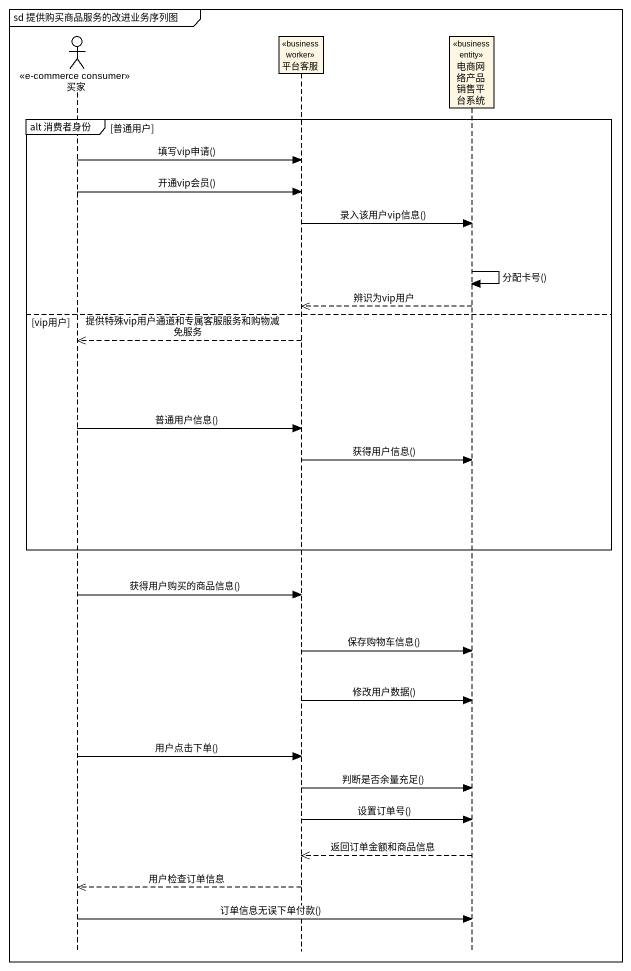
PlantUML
@startuml
mainframe sd 提供购买商品服务的改进业务序列图
hide footbox
actor 买家 <<e-commerce consumer>>
participant 平台客服 <<business worker>>
participant 电商网络产品销售平台系统 <<business entity>>

group alt 消费者身份 [普通用户]
  买家 -> 平台客服 : 填写vip申请()
  买家 -> 平台客服 : 开通vip会员()
  平台客服 -> 电商网络产品销售平台系统 : 录入该用户vip信息()
  电商网络产品销售平台系统 -> 电商网络产品销售平台系统 : 分配卡号()
  电商网络产品销售平台系统 -->> 平台客服 : 辨识为vip用户
else vip用户
  平台客服 -->> 买家 : 提供特殊vip用户通道和专属客服服务和购物减免服务
  买家 -> 平台客服 : 普通用户信息()
  平台客服 -> 电商网络产品销售平台系统 : 获得用户信息()
end
买家 -> 平台客服 : 获得用户购买的商品信息()
平台客服 -> 电商网络产品销售平台系统 : 保存购物车信息()
平台客服 -> 电商网络产品销售平台系统 : 修改用户数据()
买家 -> 平台客服 : 用户点击下单()
平台客服 -> 电商网络产品销售平台系统 : 判断是否余量充足()
平台客服 -> 电商网络产品销售平台系统 : 设置订单号()
电商网络产品销售平台系统 -->> 平台客服 : 返回订单金额和商品信息
平台客服 -->> 买家 : 用户检查订单信息
买家 -> 电商网络产品销售平台系统 : 订单信息无误下单付款()
@enduml
